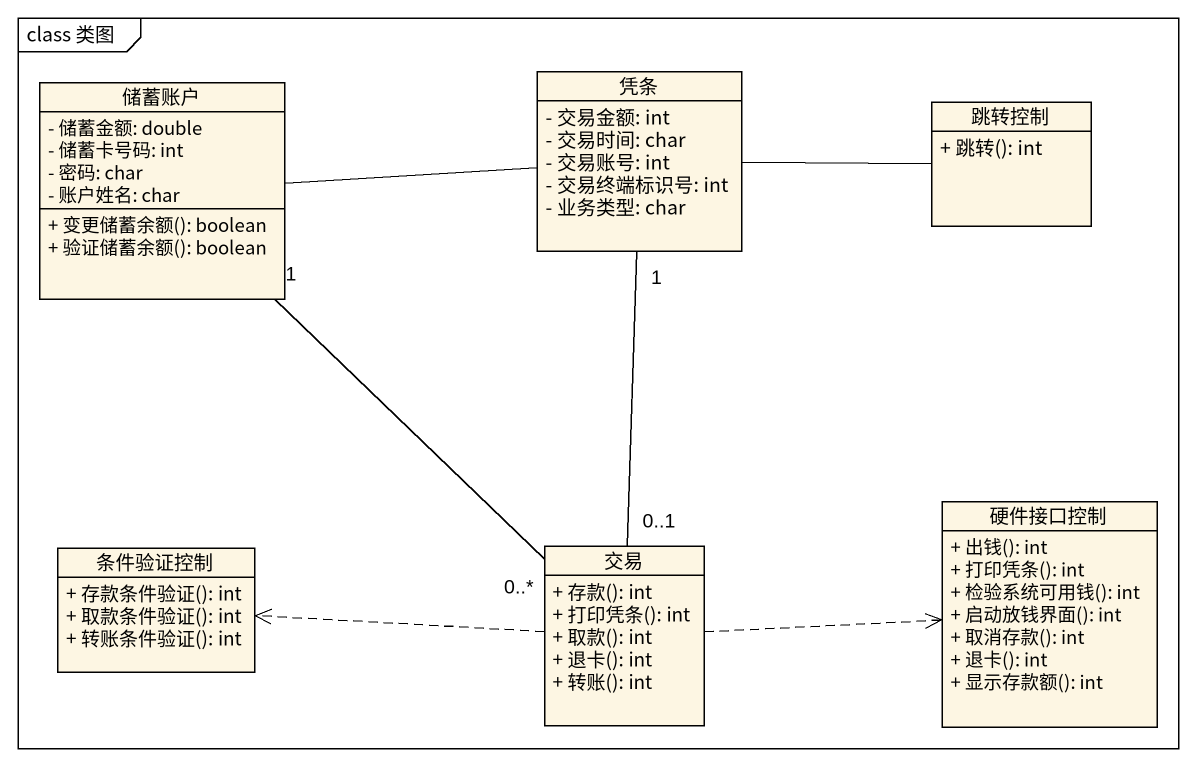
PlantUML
@startuml
mainframe class 类图
hide circle
hide empty members
skinparam classAttributeIconSize 0
class 储蓄账户 {
  - 储蓄金额: double
  - 储蓄卡号码: int
  - 密码: char
  - 账户姓名: char
  + 变更储蓄余额(): boolean
  + 验证储蓄余额(): boolean
}
class 凭条 {
  - 交易金额: int
  - 交易时间: char
  - 交易账号: int
  - 交易终端标识号: int
  - 业务类型: char
}
class 跳转控制 {
  + 跳转(): int
}
class 硬件接口控制 {
  + 出钱(): int
  + 打印凭条(): int
  + 检验系统可用钱(): int
  + 启动放钱界面(): int
  + 取消存款(): int
  + 退卡(): int
  + 显示存款额(): int
}
class 条件验证控制 {
  + 存款条件验证(): int
  + 取款条件验证(): int
  + 转账条件验证(): int
}
class 交易 {
  + 存款(): int
  + 打印凭条(): int
  + 取款(): int
  + 退卡(): int
  + 转账(): int
}
储蓄账户 -right- 凭条
凭条 -right- 跳转控制
交易 "0..*" -up- "1" 储蓄账户
交易 "0..1" -up- "1" 凭条
交易 .right.> 硬件接口控制
交易 .left.> 条件验证控制
@enduml
